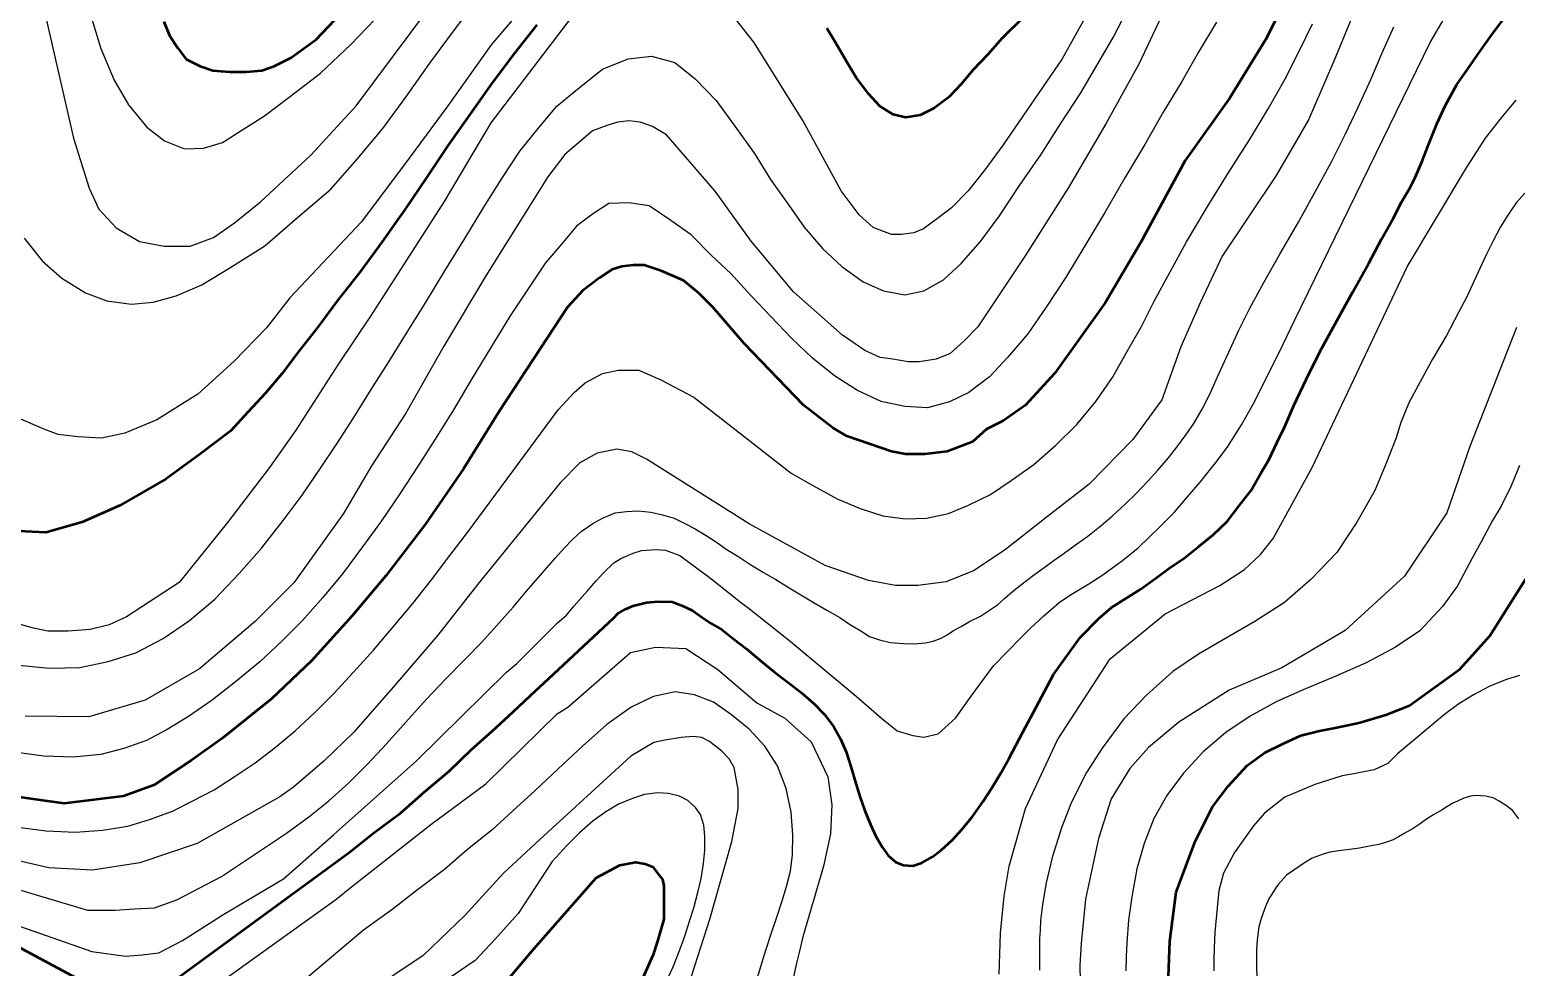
# Model space of a CAD drawing. Header units: metres. Extents: x 552626 to 559174, y 1843804 to 1852371.
# Drawn here: x 557041.5 to 557524.4, y 1845369.7 to 1845674.1 of the extents above; entities that cross this region are included whole.
import ezdxf

# ---------------------------------------------------------------- set-up
doc = ezdxf.new("R2010")
doc.units = ezdxf.units.M
doc.header["$LTSCALE"] = 6.8
doc.layers.add('1', color=7, linetype='Continuous', lineweight=25)
doc.layers.add('2', color=7, linetype='Continuous', lineweight=53)

msp = doc.modelspace()

# ---------------------------------------------------------------- linework, layer by layer
at = {"layer": '1'}
for points in [[(557046.78, 1845678.11), (557055.72, 1845638.94), (557060.81, 1845622.67), (557064.01, 1845615.84), (557069.62, 1845609.81), (557077.23, 1845605.39), (557085.24, 1845603.78), (557093.66, 1845603.78), (557101.27, 1845606.6), (557108.08, 1845611.42), (557116.49, 1845618.25), (557132.79, 1845633.38), (557147.59, 1845649.4), (557194.49, 1845712.25)], [(557209.53, 1845690.56), (557191.4, 1845669.15), (557177.33, 1845649.43), (557164.77, 1845632.37), (557149.31, 1845611.78), (557126.02, 1845587.04), (557118.39, 1845577.33), (557107.92, 1845566.47), (557096.1, 1845555.79), (557082.85, 1845547.4), (557072.42, 1845543.12), (557064.81, 1845541.51), (557057.2, 1845541.92), (557050.79, 1845542.72), (557046.38, 1845544.33), (557037.17, 1845548.34)], [(557039.67, 1845606.44), (557045.71, 1845598.91), (557051.95, 1845593.41), (557059.62, 1845588.68), (557066.61, 1845586.06), (557074.59, 1845584.95), (557081.66, 1845585.62), (557089.06, 1845587.73), (557097.42, 1845591.25), (557106.53, 1845596.85), (557117.85, 1845603.93), (557128.52, 1845613.1), (557139.36, 1845622.34), (557147.94, 1845632.07), (557156.21, 1845642.01), (557163.68, 1845652.22), (557171.55, 1845663.21), (557179.18, 1845673.63), (557186.81, 1845683.56)], [(557328.44, 1845444.93), (557332.02, 1845444.41), (557336.63, 1845445.44), (557342.26, 1845450.58), (557347.38, 1845457.76), (557354.55, 1845467.52), (557363.47, 1845476.64), (557366.43, 1845479.58), (557370.94, 1845483.86), (557375.93, 1845488.09), (557379.6, 1845490.65), (557385.54, 1845494.15), (557389.85, 1845496.88), (557396.56, 1845501.81), (557401.57, 1845505.86), (557408.52, 1845512.63), (557413.25, 1845517.41), (557417.66, 1845522.43), (557421.73, 1845527.22), (557427.24, 1845534.09), (557430.74, 1845538.81), (557435.18, 1845545.83), (557439.01, 1845552.5), (557447.33, 1845569.06), (557452.53, 1845579.96), (557496.46, 1845669.98), (557505.38, 1845685.18)], [(557411.03, 1845682.42), (557401.77, 1845662.96), (557391.14, 1845643.54), (557378.99, 1845622.88), (557364.87, 1845600.7), (557349.56, 1845577.65), (557345.03, 1845573.1), (557340.49, 1845569), (557335.96, 1845567.18), (557330.51, 1845566.27), (557326.88, 1845566.27), (557321.9, 1845567.18), (557317.81, 1845567.64), (557312.82, 1845569.91), (557305.57, 1845574.92), (557289.65, 1845589.03), (557275.84, 1845605.47), (557264.18, 1845621.65), (557248.41, 1845639.97), (557243.88, 1845642.7), (557239.79, 1845644.06), (557236.17, 1845644.51), (557232.54, 1845644.06), (557229.36, 1845643.15), (557224.37, 1845641.33), (557221.2, 1845638.6), (557215.3, 1845633.6), (557209.86, 1845626.32), (557189.66, 1845594.18), (557176.03, 1845571.31), (557163.75, 1845549.58), (557152.6, 1845532.52), (557143.41, 1845517.07), (557127.36, 1845494.51), (557114.84, 1845482.12), (557096.64, 1845466.55), (557079.04, 1845456.38), (557060.74, 1845451.05), (557040.09, 1845451.24)], [(557217.57, 1845678.18), (557191.26, 1845643.92), (557176.16, 1845618.36), (557162.95, 1845597.74), (557152.23, 1845581.13), (557141.63, 1845565.28), (557128.01, 1845544.13), (557119.41, 1845531.97), (557105.72, 1845514.15), (557090.12, 1845494.68), (557072.96, 1845483.43), (557067.33, 1845480.86), (557061.18, 1845479.32)], [(557061.72, 1845677.55), (557064.64, 1845668.05), (557068.96, 1845657.77), (557073.56, 1845649.75), (557079.58, 1845642.48), (557085.33, 1845638.07), (557091.79, 1845635.46), (557097.99, 1845635.66), (557104.19, 1845637.51), (557110.38, 1845641.47), (557117.83, 1845646.17), (557125.83, 1845652.26), (557135.95, 1845660), (557145.86, 1845669.32), (557156.22, 1845680.15)], [(557472.35, 1845681.21), (557465.11, 1845663.85), (557456.93, 1845644.87), (557446.48, 1845626.8), (557428.87, 1845600.62), (557421.71, 1845585.38), (557415.49, 1845571.14), (557409.33, 1845553.95), (557399.82, 1845541.01), (557385.66, 1845526.61), (557371.15, 1845515.29), (557358.53, 1845505.39), (557348.35, 1845498.53), (557339.23, 1845494.88), (557330.02, 1845493.67), (557322.81, 1845493.67), (557313.99, 1845495.28), (557299.97, 1845500.1), (557275.18, 1845513.65), (557241.87, 1845534.65), (557237.07, 1845537.06), (557232.26, 1845537.87)], [(557243.5, 1845665.54), (557251.08, 1845663.49), (557257.71, 1845658.21), (557264.52, 1845651.18), (557270.61, 1845642.77), (557276.99, 1845633.96), (557282.19, 1845625.43), (557288.07, 1845617.18), (557293.11, 1845610), (557299.18, 1845602.97), (557305.32, 1845597.24), (557312.23, 1845592.23), (557318.89, 1845589.3), (557325.81, 1845588.05), (557332.01, 1845589.35), (557338.39, 1845592.85), (557344.12, 1845598.15), (557350.36, 1845605.38), (557356.54, 1845613.71), (557363.08, 1845623.55), (557369.99, 1845633.5), (557376.59, 1845643.88), (557382.96, 1845653.6), (557388.49, 1845663.08), (557393.45, 1845671.57), (557397.83, 1845679.9)], [(557385.36, 1845679.77), (557376.92, 1845664.68), (557357.73, 1845636.78), (557351.83, 1845628.59), (557346.39, 1845621.77), (557340.95, 1845616.31), (557336.86, 1845613.13), (557331.87, 1845609.49), (557328.7, 1845608.12), (557324.62, 1845607.67), (557321.44, 1845607.67), (557315.54, 1845609.94), (557311.01, 1845614.04), (557305.11, 1845621.77), (557292.71, 1845644.67), (557276.74, 1845670.07), (557270.73, 1845677.71)], [(557036.8, 1845415.31), (557046.83, 1845414.03), (557056.35, 1845413.62), (557065.12, 1845414.26), (557073.37, 1845415.56), (557080.44, 1845417.65), (557087.85, 1845420.35), (557094.29, 1845423.68), (557101.39, 1845427.35), (557107.89, 1845431.57), (557114.75, 1845436.05), (557121.26, 1845441.08), (557127.79, 1845446.42), (557134.03, 1845452.28), (557140.33, 1845458.56), (557146.72, 1845465.5), (557153.2, 1845472.68), (557159.71, 1845480.31), (557165.93, 1845487.8), (557172.04, 1845495.5), (557178.03, 1845503.37), (557183.71, 1845510.89), (557213.24, 1845550.7), (557218.36, 1845556.35), (557221.95, 1845559.43), (557227.58, 1845562.51), (557232.7, 1845563.54), (557239.35, 1845563.54), (557246.52, 1845560.45), (557257.27, 1845554.81), (557288.86, 1845530.08), (557296.18, 1845525.98), (557303.81, 1845521.81), (557311.31, 1845518.67), (557318.69, 1845516.25), (557325.89, 1845515.3), (557332.79, 1845515.56), (557339.95, 1845517.01), (557346.46, 1845519.72), (557353.58, 1845523.23), (557360.35, 1845527.75), (557367.69, 1845532.98), (557374.83, 1845539.21), (557381.68, 1845545.95), (557387.8, 1845553.42), (557393.29, 1845561.17), (557397.85, 1845569.27), (557402.65, 1845577.72), (557406.76, 1845585.98), (557412, 1845595.48), (557417.34, 1845605.24), (557423.98, 1845616.47), (557430.8, 1845627.53), (557437.73, 1845638.41), (557443.8, 1845648.45), (557449.27, 1845657.92), (557453.86, 1845667.14), (557458.28, 1845676.06)], [(557427, 1845676.6), (557421.33, 1845667), (557415.76, 1845657.28), (557409.71, 1845647.36), (557403.73, 1845636.85), (557397.23, 1845626.02), (557390.79, 1845614.76), (557384.25, 1845603.92), (557377.99, 1845593.52), (557371.67, 1845584.01), (557365.73, 1845575.41), (557359.2, 1845567.64), (557353.27, 1845561.42), (557346.54, 1845556.33), (557340.27, 1845553.31), (557333.15, 1845551.31), (557325.84, 1845551.78), (557318.11, 1845553.35), (557310.4, 1845557), (557302.92, 1845561.72), (557295.79, 1845567.42), (557288.96, 1845574.01), (557282.33, 1845580.87), (557275.79, 1845587.85), (557269.27, 1845594.99), (557263.03, 1845600.78), (557256.41, 1845607.54), (557249.84, 1845612.2), (557242.78, 1845616.91), (557236.15, 1845617.92), (557229.69, 1845617.68), (557224.29, 1845614.2), (557219.18, 1845610.37), (557214.3, 1845604.49), (557209.12, 1845598.47)], [(557314.33, 1845477.15), (557317.61, 1845476.02), (557321.16, 1845475.17), (557325.39, 1845474.84), (557328.89, 1845474.73), (557332.51, 1845475.06), (557335.03, 1845475.6), (557337.65, 1845476.59), (557339.58, 1845477.63), (557341.58, 1845479), (557344.1, 1845480.33), (557346.78, 1845481.95), (557350.37, 1845483.67), (557353.02, 1845485.46), (557355.85, 1845487.41), (557358.14, 1845489.47), (557360.76, 1845491.73), (557363.8, 1845494.04), (557367.21, 1845496.72), (557370.64, 1845499.18), (557374.32, 1845501.92), (557377.58, 1845504.18), (557381.61, 1845507.1), (557385.21, 1845509.72), (557389.55, 1845513.15), (557393.12, 1845516.14), (557397.48, 1845520.15), (557400.81, 1845523.47), (557404.85, 1845527.65), (557407.96, 1845531.05), (557411.44, 1845535.12), (557414.15, 1845538.56), (557417.19, 1845542.66), (557419.72, 1845546.24), (557422.37, 1845550.87), (557424.88, 1845555.77), (557427.81, 1845562.35), (557430.98, 1845569.19), (557434.25, 1845576.55), (557437.89, 1845583.72), (557442.47, 1845592.04), (557447.63, 1845601.18), (557453.73, 1845611.59), (557459.14, 1845621.47), (557464.42, 1845631.17), (557468.86, 1845640.05), (557473.06, 1845648.95), (557477.16, 1845657.93), (557480.82, 1845666.61), (557484.69, 1845675.07)], [(557038.12, 1845467.81), (557047.88, 1845466.84), (557057.77, 1845466.98), (557067.04, 1845468.99), (557076.01, 1845471.82), (557084.83, 1845476.46), (557093.39, 1845482.29), (557101.66, 1845489.23), (557109.59, 1845497.54), (557116.97, 1845505.89), (557123.85, 1845514.8), (557129.99, 1845522.98), (557135.8, 1845531.43), (557141.26, 1845539.68), (557146.82, 1845548.25), (557152.49, 1845557.28), (557158.23, 1845566.3), (557164.12, 1845575.95), (557170.05, 1845585.48), (557176.35, 1845595.85), (557182.84, 1845606.35), (557189, 1845616.44), (557195.14, 1845626.14), (557200.74, 1845634.68), (557206.65, 1845641.99), (557212.73, 1845649.3), (557220.08, 1845655.37), (557227.61, 1845661.27), (557235.93, 1845664.7), (557243.5, 1845665.54)], [(557356.43, 1845367.41), (557356.86, 1845380.78), (557358.06, 1845392.83), (557359.66, 1845402.48), (557365.03, 1845421.21), (557375.37, 1845443.57), (557392.48, 1845469.86), (557410.39, 1845484.47), (557428.17, 1845493.67), (557436.18, 1845498.9), (557441.39, 1845503.72), (557445.4, 1845508.94), (557458.16, 1845531.98), (557489, 1845597.09), (557508.33, 1845629.47), (557510.71, 1845633.19), (557514.47, 1845638.9), (557517.17, 1845642.37), (557520.04, 1845646.06), (557524.43, 1845651.27)], [(557527.19, 1845621.08), (557524.39, 1845617.85), (557521.69, 1845613.94), (557519.31, 1845610.13), (557516.87, 1845605.53), (557514.82, 1845601.41), (557512.57, 1845596.6), (557510.64, 1845592.34), (557508.51, 1845587.58), (557505.71, 1845582.26), (557501.71, 1845574.8), (557497.16, 1845567.15), (557492.52, 1845558.58), (557489.49, 1845552.92), (557486.93, 1845546.61), (557485.4, 1845541.59), (557482.22, 1845533.55), (557478.49, 1845524.49), (557472.59, 1845514.24), (557466.11, 1845504.38), (557457.69, 1845495.59), (557449.11, 1845488.11), (557439.54, 1845481.92), (557430.51, 1845476.74), (557421.25, 1845471.37), (557412.83, 1845465.68), (557404.26, 1845458.05), (557396.99, 1845450.4), (557389.94, 1845440.86), (557384.8, 1845432.9), (557379.93, 1845423.26), (557376.65, 1845414.95), (557373.64, 1845405.39), (557371.76, 1845397.12), (557370.52, 1845390.08), (557369.92, 1845384.93), (557369.74, 1845381.68), (557369.59, 1845379.06), (557369.53, 1845376.73), (557369.51, 1845374.17), (557369.5, 1845371.45), (557369.6, 1845368.81)], [(557209.12, 1845598.47), (557203.49, 1845590), (557197.58, 1845581.2), (557191.35, 1845570.91), (557185.25, 1845560.92), (557179.14, 1845550.71), (557173.19, 1845541.15), (557167.53, 1845532.14), (557161.72, 1845523.47), (557155.81, 1845514.7), (557149.63, 1845506.16), (557143.11, 1845497.42), (557136.74, 1845489.73), (557130.16, 1845482.27), (557123.46, 1845475.57), (557116.3, 1845468.9), (557108.34, 1845462.34), (557100.77, 1845456.44), (557093.14, 1845451.12), (557086.12, 1845446.89), (557079.44, 1845443.36), (557072.11, 1845440.71), (557064.61, 1845438.81), (557055.61, 1845437.93), (557046.12, 1845438.28), (557035.66, 1845439.62)], [(557524.46, 1845577.37), (557509.32, 1845538.83), (557501.85, 1845517.27), (557488.16, 1845496.64), (557468.87, 1845478.99), (557448.22, 1845466.89), (557431.15, 1845459.64), (557414.86, 1845449.24), (557404.94, 1845441.05), (557398.93, 1845434.22), (557392.79, 1845424.36), (557388.72, 1845411.56), (557384.48, 1845391.76), (557383.54, 1845381.84), (557383.03, 1845377.5), (557382.69, 1845370.32), (557382.74, 1845365.38)], [(557232.26, 1845537.87), (557225.85, 1845536.66), (557220.24, 1845533.45), (557213.83, 1845527.02), (557187.09, 1845494.07), (557174.12, 1845477.49), (557160.32, 1845461.55), (557146.83, 1845446), (557137.21, 1845436.74), (557127.18, 1845428.2), (557122.8, 1845425.01), (557095.92, 1845409.94), (557077.34, 1845403.6), (557061.92, 1845401.22), (557047.69, 1845402.01), (557030.29, 1845405.98)], [(557525.46, 1845532.59), (557522.73, 1845526), (557519.5, 1845519.39), (557516.7, 1845514.77), (557513.05, 1845507.87), (557510.1, 1845502.53), (557505.3, 1845493.55), (557500.46, 1845486.87), (557493.14, 1845478.93), (557485.19, 1845473.67), (557475.7, 1845468.55), (557465.8, 1845464.19), (557455.99, 1845460.05), (557446.69, 1845455.94), (557437.95, 1845451.28), (557430.1, 1845445.91), (557422.76, 1845439.63), (557416.36, 1845432.75), (557410.92, 1845425.5), (557406.64, 1845418.02), (557403.51, 1845409.91), (557401.12, 1845401.71), (557399.5, 1845392.61), (557398.45, 1845385.04), (557397.89, 1845377.68), (557397.68, 1845373.15), (557397.55, 1845368.52)], [(557031.58, 1845396.83), (557060.24, 1845388.27), (557069.32, 1845388.27), (557075.5, 1845388.63), (557082.04, 1845389), (557089.31, 1845391.55), (557103.84, 1845399.2), (557124.98, 1845413.28), (557132.21, 1845418.52), (557138.67, 1845423.72), (557145.15, 1845429.62), (557151.2, 1845435.61), (557157.42, 1845442.26), (557163.68, 1845449.31), (557170.46, 1845456.7), (557176.61, 1845463.29), (557182.96, 1845469.76), (557188.25, 1845475.17), (557194, 1845481.52), (557198.62, 1845486.66), (557202.89, 1845491.86), (557205.87, 1845495.16), (557207.95, 1845497.68), (557210.22, 1845500.21), (557212.31, 1845502.61), (557215.09, 1845505.75), (557217.85, 1845508.54), (557220.63, 1845511.22), (557224.45, 1845513.75), (557227.61, 1845515.5), (557231.69, 1845517.21), (557235.4, 1845517.65), (557239.19, 1845517.93), (557243.28, 1845517.51), (557247.07, 1845516.64), (557250.88, 1845515.5), (557254.35, 1845513.82), (557257.72, 1845512.04), (557261.22, 1845509.86), (557264.67, 1845507.71), (557267.78, 1845505.5), (557271.88, 1845502.91), (557275.4, 1845500.58), (557279.88, 1845497.92), (557283.85, 1845495.59), (557288.23, 1845492.93), (557292.04, 1845490.61), (557296.37, 1845488.04), (557300.47, 1845485.6), (557304.7, 1845483.23), (557308.2, 1845480.92), (557311.51, 1845478.92), (557314.33, 1845477.15)], [(557033.85, 1845384.57), (557061.69, 1845374.79), (557072.59, 1845373.33), (557078.04, 1845373.69), (557083.49, 1845374.42), (557091.12, 1845378.43), (557104.62, 1845386.95), (557123.99, 1845398.44), (557140.17, 1845412.68), (557167.13, 1845436.71), (557196.39, 1845465.5), (557199.81, 1845468.32), (557212.86, 1845481.47), (557215.87, 1845484.03), (557218.35, 1845487.01), (557222.68, 1845491.93), (557225.51, 1845495.13), (557227.94, 1845497.81), (557231.25, 1845500.99), (557233.54, 1845502.42), (557237.6, 1845504.16), (557240.26, 1845504.97), (557244.97, 1845505.37), (557248.04, 1845505.18), (557252.73, 1845503.39), (557256.08, 1845500.96), (557261.85, 1845496.64), (557265.86, 1845493.53), (557272.41, 1845488.26), (557274.81, 1845486.56), (557281.58, 1845481.13), (557288.56, 1845475.54), (557310.01, 1845457.76), (557318.2, 1845450.58), (557323.32, 1845446.47), (557328.44, 1845444.93)], [(557061.18, 1845479.32), (557054.01, 1845478.81), (557047.36, 1845478.81), (557042.75, 1845479.83), (557033.53, 1845482.4)], [(557101.06, 1845363.15), (557140.99, 1845391.7), (557146.04, 1845395.77), (557171.78, 1845416.02), (557189.7, 1845429.27), (557212.87, 1845451.96), (557216.31, 1845454.2), (557236.64, 1845471.87), (557244.77, 1845473.68), (557254.71, 1845473.23), (557265.1, 1845466.43), (557277.75, 1845455.56), (557286.78, 1845450.58), (557295.36, 1845442.88), (557300.78, 1845431.55), (557302.14, 1845422.49), (557301.69, 1845412.98), (557299.43, 1845402.56), (557292.71, 1845379.6), (557291.44, 1845374.51), (557290.56, 1845370.98), (557288.51, 1845361.74)], [(557525.51, 1845464.44), (557520.91, 1845463.04), (557515.61, 1845460.89), (557510.71, 1845458.25), (557505.76, 1845455.24), (557501.12, 1845451.81), (557485.86, 1845439.04), (557482.66, 1845435.82), (557478.25, 1845433.81), (557472.24, 1845432.61), (557467.83, 1845431.81), (557459, 1845429.02)], [(557277.34, 1845364.17), (557278.99, 1845369.98), (557280.6, 1845375.2), (557282.51, 1845380.91), (557284.22, 1845385.97), (557285.92, 1845391.26), (557287.37, 1845395.96), (557288.67, 1845400.85), (557289.36, 1845406.26), (557289.45, 1845412.65), (557288.83, 1845420.05), (557287.21, 1845427.78), (557284.44, 1845435.06), (557280.36, 1845441.5), (557275.25, 1845447.01), (557269.51, 1845451.71), (557263.61, 1845455.78), (557257.46, 1845458.13), (557251.16, 1845459.12), (557244.12, 1845457.65), (557236.88, 1845454.1), (557229.05, 1845448.47), (557221.07, 1845441.47), (557213.18, 1845434.13), (557205.75, 1845427.12), (557198.43, 1845420.5), (557191.59, 1845414.26), (557183.73, 1845407.89), (557176.27, 1845401.43), (557167.45, 1845394.89), (557159.18, 1845388.38), (557149.98, 1845381.78), (557109.81, 1845347.9)], [(557262.46, 1845385.32), (557269.57, 1845410.52), (557271.62, 1845421.3), (557271.62, 1845427.46), (557270.32, 1845434.61), (557268.72, 1845437.43), (557266.32, 1845439.84), (557262.31, 1845443.05), (557259.91, 1845444.26), (557257.1, 1845444.66), (557253.1, 1845444.26), (557247.89, 1845443.45), (557244.28, 1845442.65), (557236.8, 1845438.24), (557207.2, 1845411.17), (557195.48, 1845400.24), (557182.85, 1845386.5), (557169.3, 1845373.48), (557150.28, 1845360.7)], [(557459, 1845429.02), (557449.27, 1845424.91), (557442.61, 1845419.77), (557439.03, 1845415.67), (557432.88, 1845406.94), (557429.3, 1845400.26), (557427.76, 1845394.61), (557426.48, 1845381.13), (557426.29, 1845375.95), (557426.2, 1845372.28), (557426.17, 1845368.54)], [(557247.21, 1845362.55), (557250.52, 1845369.85), (557252.78, 1845375.71), (557254.49, 1845380.08), (557255.87, 1845384.64), (557257.23, 1845389), (557258.6, 1845394.02), (557259.64, 1845398.5), (557260.44, 1845403.36), (557260.81, 1845407.72), (557260.85, 1845412.22), (557260.46, 1845415.84), (557259.38, 1845419.27), (557257.8, 1845421.62), (557255.28, 1845423.8), (557252.6, 1845425.21), (557249.02, 1845426.17), (557245.61, 1845426.38), (557241.25, 1845425.77), (557237.29, 1845424.54), (557232.82, 1845422.64), (557228.7, 1845420.19), (557224.51, 1845417.23), (557220.15, 1845413.36), (557215.99, 1845409.23), (557211.2, 1845404.09), (557200.2, 1845387.21), (557192.59, 1845378.77), (557186.18, 1845371.94), (557175.77, 1845364.71)], [(557521.57, 1845421.86), (557518.88, 1845423.62), (557517.14, 1845424.64), (557514.58, 1845425.27), (557511.04, 1845425.49), (557509.54, 1845425.3), (557507.44, 1845424.57), (557505.37, 1845423.64), (557503.84, 1845422.97), (557501.89, 1845421.78), (557500.3, 1845420.82), (557497.55, 1845419.24), (557495.61, 1845418.04), (557492.9, 1845416.09), (557490.88, 1845414.79), (557488.05, 1845413.1), (557486.19, 1845412.01), (557484.41, 1845411.03), (557482.58, 1845410.42), (557479.74, 1845409.59), (557477.32, 1845409.09), (557473.52, 1845408.33), (557471.08, 1845408.03), (557467.53, 1845407.58), (557463.88, 1845407.03), (557461.68, 1845406.38), (557458.14, 1845405.08), (557455.66, 1845403.62), (557452.14, 1845401.28), (557449.79, 1845399.56), (557447.2, 1845396.67), (557446.3, 1845395.51), (557444, 1845391.89), (557442.97, 1845389.48), (557441.56, 1845385.5), (557440.85, 1845382.84), (557440.24, 1845378.58), (557440.08, 1845375.32), (557440.02, 1845370.47), (557440.15, 1845365.63)], [(557525.22, 1845417.85), (557523.36, 1845420.47), (557521.57, 1845421.86)], [(557252.67, 1845355.06), (557262.46, 1845385.32)]]:
    msp.add_lwpolyline(points, dxfattribs=at)
at = {"layer": '2'}
for points in [[(557085.12, 1845676.8), (557086.93, 1845672.25), (557089.65, 1845668.16), (557092.37, 1845664.52), (557096.91, 1845662.25), (557100.99, 1845660.88), (557106.44, 1845660.43), (557111.88, 1845660.43), (557116.87, 1845660.88), (557120.95, 1845662.25), (557126.39, 1845664.97), (557134.56, 1845670.89), (557167.31, 1845705.46)], [(557452.31, 1845689.35), (557442.93, 1845670.84), (557431.34, 1845652.01), (557416.83, 1845631.63), (557402.35, 1845604.95), (557390.9, 1845585.39), (557374.51, 1845562.63), (557364.98, 1845552.17), (557357.73, 1845547.16), (557352.28, 1845544.43), (557347.75, 1845540.34), (557339.58, 1845537.16), (557332.33, 1845536.25), (557325.97, 1845536.25), (557321.44, 1845537.16), (557306.92, 1845542.16), (557302.39, 1845544.89), (557292.86, 1845552.17), (557273.58, 1845572.27), (557263.38, 1845584.02), (557258.84, 1845588.56), (557253.86, 1845592.66), (557246.6, 1845595.84), (557241.15, 1845597.66), (557237.53, 1845597.66), (557233.9, 1845597.21), (557230.72, 1845596.3), (557226.64, 1845593.57), (557221.2, 1845589.47), (557216.21, 1845584.02), (557194.15, 1845550.35), (557182.47, 1845531.51), (557170.03, 1845513.5), (557157.21, 1845496.8), (557146.31, 1845483.77), (557133.09, 1845469.18), (557120.03, 1845456.81), (557104.12, 1845444.08), (557093.98, 1845436.87), (557081.87, 1845428.84), (557071.98, 1845425.27)], [(557364.08, 1845678.02), (557357.44, 1845671.36), (557352.71, 1845666.03), (557347.91, 1845660.95), (557344.26, 1845656.55), (557340.12, 1845652.23), (557335.36, 1845648.65), (557330.82, 1845646.32), (557326.04, 1845645.63), (557322.05, 1845646.58), (557317.69, 1845649.33), (557314.06, 1845653.17), (557310.04, 1845658.6), (557306.72, 1845664.02), (557303.26, 1845670), (557300.5, 1845674.56)], [(557425.98, 1845510.14), (557430.48, 1845514.46), (557434.33, 1845519.38), (557438.23, 1845524.44), (557441.44, 1845530.11), (557444.05, 1845534.47), (557446.79, 1845540.14), (557449.29, 1845545.29), (557452.12, 1845552.08), (557456.16, 1845560.55), (557460.58, 1845569.49), (557466.12, 1845579.6), (557471.28, 1845589.03), (557476.48, 1845598.28), (557480.6, 1845606.08), (557484.45, 1845612.83), (557487.27, 1845618.31), (557489.91, 1845622.9), (557491.57, 1845626.13), (557493.81, 1845631.47), (557495.69, 1845636.17), (557498.68, 1845643.76), (557501.35, 1845649.38), (557505.11, 1845656.34), (557508.42, 1845661.1), (557512.61, 1845667.07), (557516.38, 1845672.33), (557520.48, 1845677.89)], [(557206.28, 1845675.69), (557198.95, 1845666.54), (557191.77, 1845656.89), (557184.45, 1845646.63), (557177.48, 1845636.66), (557170.35, 1845625.9), (557163.47, 1845615.81), (557155.89, 1845605.08), (557148.89, 1845595.5), (557141.5, 1845586.14), (557135.13, 1845577.48), (557129.02, 1845569.81), (557123.38, 1845562.36), (557118.16, 1845556.08), (557112.36, 1845549.92), (557106.82, 1845543.91), (557096.67, 1845536.24), (557085.9, 1845528.25), (557070.76, 1845519.65), (557058.57, 1845514.25), (557046.76, 1845510.81), (557037.84, 1845511.27)], [(557153.27, 1845413.31), (557162.13, 1845419.84), (557169.67, 1845426.59), (557177.74, 1845433.36), (557184.99, 1845440.36), (557191.72, 1845446.37), (557198.52, 1845452.67), (557204.25, 1845457.91), (557210.12, 1845463.41), (557231.15, 1845483.08), (557232.62, 1845484.59), (557235.06, 1845485.93), (557237.51, 1845487.01), (557241.89, 1845488.13), (557245.56, 1845488.47), (557250.24, 1845488.38), (557253.41, 1845487.19), (557256.79, 1845485.5), (557259.89, 1845483.34), (557262.93, 1845481.3), (557266.43, 1845479.22), (557270.3, 1845476.22), (557274.35, 1845473.12), (557279.19, 1845468.94), (557283.37, 1845465.63), (557288.34, 1845461.8), (557292.13, 1845458.93), (557296.39, 1845455.26), (557299.71, 1845451.74), (557302.77, 1845447.79), (557304.94, 1845443.85), (557306.75, 1845439.67), (557308.25, 1845434.93), (557309.59, 1845430.4), (557311.14, 1845425.19), (557312.71, 1845420.8), (557314.61, 1845416.05), (557316.41, 1845412.32), (557318.5, 1845408.64), (557320.43, 1845406.02), (557322.88, 1845403.85), (557325.34, 1845402.82), (557328.41, 1845402.68), (557331.37, 1845403.59), (557334.8, 1845405.54), (557337.73, 1845407.79), (557341.2, 1845410.99), (557344.29, 1845414.39), (557347.83, 1845418.68), (557351.13, 1845423.37), (557354.19, 1845428.02), (557357.1, 1845432.96), (557359.7, 1845437.61), (557364.09, 1845446.03), (557368.37, 1845453.97), (557374.13, 1845464.77), (557382.71, 1845476.76), (557388.86, 1845482.92), (557392.95, 1845486.52), (557402.28, 1845492.34), (557407.38, 1845496.04), (557411.54, 1845499.15), (557416.56, 1845502.53), (557421.4, 1845506.41), (557425.98, 1845510.14)], [(557425.72, 1845421.83), (557430.84, 1845428.5), (557436.98, 1845435.18), (557442.61, 1845439.29), (557448.76, 1845442.37), (557454.39, 1845444.93), (557460.53, 1845446.48), (557466.16, 1845447.5), (557473.33, 1845449.04), (557482.04, 1845451.61), (557489.72, 1845454.69), (557506.1, 1845466.5), (557511.22, 1845472.15), (557515.83, 1845477.28), (557530.47, 1845500.51)], [(557071.98, 1845425.27), (557052.75, 1845422.86), (557032.02, 1845425.76)], [(557411.38, 1845363.81), (557411.89, 1845378.18), (557413.94, 1845394.1), (557420.08, 1845410.53), (557425.72, 1845421.83)], [(557013.77, 1845389.23), (557057.98, 1845365.52), (557068.8, 1845361.9), (557076.01, 1845361.5), (557082.02, 1845362.3), (557089.63, 1845366.32), (557145.32, 1845406.99), (557153.27, 1845413.31)], [(557197, 1845365.92), (557205.26, 1845375.73), (557225.54, 1845398.71), (557233.22, 1845402.81), (557238.34, 1845403.84), (557241.41, 1845403.33), (557243.97, 1845402.3), (557245.5, 1845400.25), (557247.04, 1845398.19), (557247.55, 1845396.14), (557247.55, 1845393.57), (557247.55, 1845389.46), (557247.55, 1845385.36), (557245.5, 1845378.17), (557243.97, 1845373.55), (557230.39, 1845343.3)]]:
    msp.add_lwpolyline(points, dxfattribs=at)

doc.saveas('drawing.dxf')
